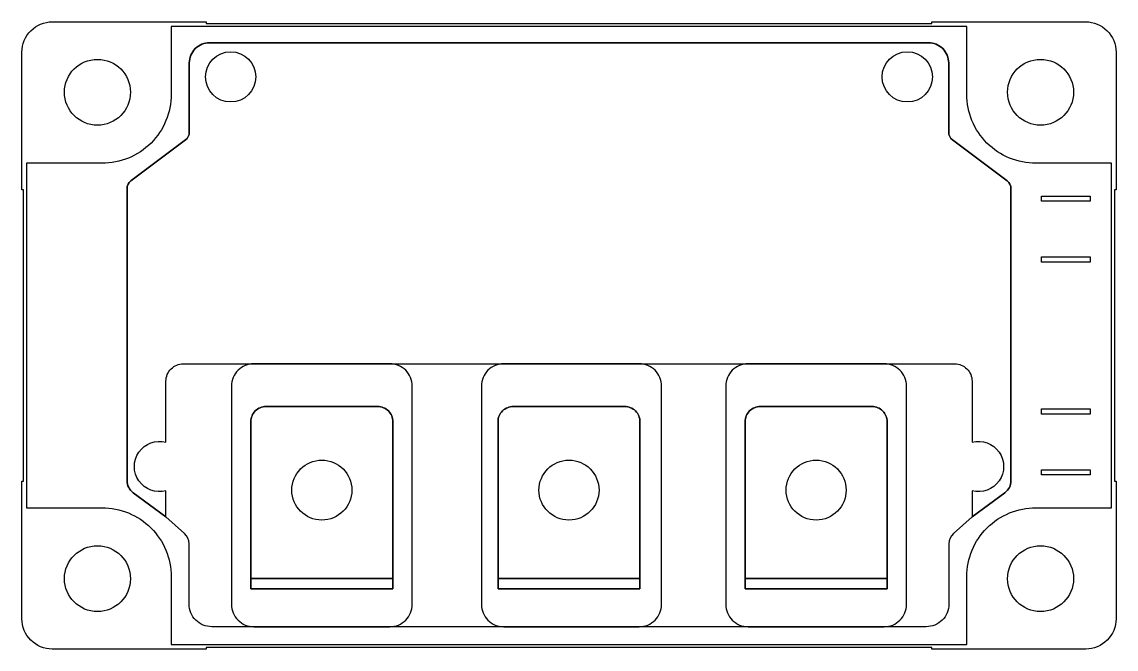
# Model space of a CAD drawing. Header units: millimetres. Extents: x -15 to 93, y -61 to 0.
import ezdxf

# ---------------------------------------------------------------- set-up
doc = ezdxf.new("R2010")
doc.units = ezdxf.units.MM

msp = doc.modelspace()

# ---------------------------------------------------------------- linework, layer by layer
msp.add_line((78.44, 0), (0, 0))
for points in [[(74.99, 0.47), (90.17, 0.47, -0.414214), (93.17, -2.53), (93.17, -16.1), (93.02, -16.1), (93.02, -44.86), (93.17, -44.86), (93.17, -58.43, -0.414214), (90.17, -61.43), (74.99, -61.43), (74.99, -61.28), (3.45, -61.28), (3.45, -61.43), (-11.73, -61.43, -0.414214), (-14.73, -58.43), (-14.73, -44.86), (-14.58, -44.86), (-14.58, -16.1), (-14.73, -16.1), (-14.73, -2.53, -0.414214), (-11.73, 0.47), (3.45, 0.47), (3.45, 0.32), (74.99, 0.32)], [(85.26, -47.48), (92.7, -47.48), (92.7, -13.49), (85.26, -13.49, -0.414214), (78.44, -6.67), (78.44, 0), (0, 0), (0, -6.67, -0.414214), (-6.82, -13.49), (-14.26, -13.49), (-14.26, -47.48), (-6.82, -47.48, -0.414214), (0, -54.29), (0, -60.97), (78.44, -60.97), (78.44, -54.29, -0.414214)], [(1.76, -51.04, 0.21188), (1.32, -50.03), (-0.52, -48.37), (-0.52, -48.38), (-3.75, -46, -0.238261), (-4.36, -44.8), (-4.36, -15.99, -0.235966), (-3.98, -15.22), (1.39, -11.19, 0.235966), (1.78, -10.41), (1.78, -3.59, -0.414214), (3.78, -1.59), (74.66, -1.59, -0.414214), (76.66, -3.59), (76.66, -10.41, 0.235966), (77.05, -11.19), (82.42, -15.22, -0.235966), (82.8, -15.99), (82.8, -44.8, -0.238261), (82.2, -46), (78.96, -48.38), (78.96, -48.37), (77.12, -50.03, 0.21188), (76.68, -51.04), (76.68, -56.99, -0.414214), (74.44, -59.22), (4, -59.22, -0.414214), (1.76, -56.99)], [(78.96, -41.02, -1.301825), (78.96, -45.81), (78.96, -48.38), (82.2, -46, 0.238261), (82.8, -44.8), (82.8, -15.99, 0.235966), (82.42, -15.22), (77.05, -11.19, -0.235966), (76.66, -10.41), (76.66, -3.59, 0.414214), (74.66, -1.59), (3.78, -1.59, 0.414214), (1.78, -3.59), (1.78, -10.41, -0.235966), (1.39, -11.19), (-3.98, -15.22, 0.235966), (-4.36, -15.99), (-4.36, -44.8, 0.238261), (-3.75, -46), (-0.52, -48.38), (-0.52, -45.81, -1.301825), (-0.52, -41.02), (-0.52, -34.98, -0.414214), (1.19, -33.27), (77.25, -33.27, -0.414214), (78.96, -34.98)], [(23.76, -35.47, 0.414214), (21.56, -33.27), (8.14, -33.27, 0.414214), (5.94, -35.47), (5.94, -57.02, 0.414214), (8.14, -59.22), (21.56, -59.22, 0.414214), (23.76, -57.02)], [(30.58, -57.02, 0.414214), (32.78, -59.22), (46.15, -59.22, 0.414214), (48.35, -57.02), (48.35, -35.47, 0.414214), (46.15, -33.27), (32.78, -33.27, 0.414214), (30.58, -35.47)], [(54.68, -57.02, 0.414214), (56.88, -59.22), (70.3, -59.22, 0.414214), (72.5, -57.02), (72.5, -35.47, 0.414214), (70.3, -33.27), (56.88, -33.27, 0.414214), (54.68, -35.47)], [(7.85, -38.99), (7.85, -54.46), (21.85, -54.46), (21.85, -38.99, 0.414214), (20.35, -37.49), (9.35, -37.49, 0.414214)], [(20.35, -37.49, -0.414214), (21.85, -38.99), (21.85, -55.49), (7.85, -55.49), (7.85, -38.99, -0.414214), (9.35, -37.49)], [(32.22, -38.99), (32.22, -54.46), (46.22, -54.46), (46.22, -38.99, 0.414214), (44.72, -37.49), (33.72, -37.49, 0.414214)], [(46.22, -38.99), (46.22, -55.49), (32.22, -55.49), (32.22, -38.99, -0.414214), (33.72, -37.49), (44.72, -37.49, -0.414214)], [(56.59, -38.99), (56.59, -54.46), (70.59, -54.46), (70.59, -38.99, 0.414214), (69.09, -37.49), (58.09, -37.49, 0.414214)], [(56.59, -55.49), (56.59, -38.99, -0.414214), (58.09, -37.49), (69.09, -37.49, -0.414214), (70.59, -38.99), (70.59, -55.49)]]:
    msp.add_lwpolyline(points, format="xyb", close=True)
for points in [[(85.82, -16.73), (90.62, -16.73), (90.62, -17.23), (85.82, -17.23)], [(85.82, -23.23), (85.82, -22.73), (90.62, -22.73), (90.62, -23.23)], [(90.62, -37.73), (90.62, -38.23), (85.82, -38.23), (85.82, -37.73)], [(90.62, -43.73), (90.62, -44.23), (85.82, -44.23), (85.82, -43.73)], [(21.85, -55.49), (21.85, -54.46), (7.85, -54.46), (7.85, -55.49)], [(32.22, -54.46), (32.22, -55.49), (46.22, -55.49), (46.22, -54.46)], [(56.59, -54.46), (56.59, -55.49), (70.59, -55.49), (70.59, -54.46)]]:
    msp.add_lwpolyline(points, close=True)
for centre, radius in [((-7.28, -6.48), 3.25), ((5.86, -4.96), 2.48), ((72.58, -4.96), 2.48), ((85.72, -6.48), 3.25), ((14.85, -45.74), 2.96), ((39.22, -45.74), 2.96), ((63.59, -45.74), 2.96), ((-7.28, -54.48), 3.25), ((85.72, -54.48), 3.25)]:
    msp.add_circle(centre, radius)

doc.saveas('drawing.dxf')
